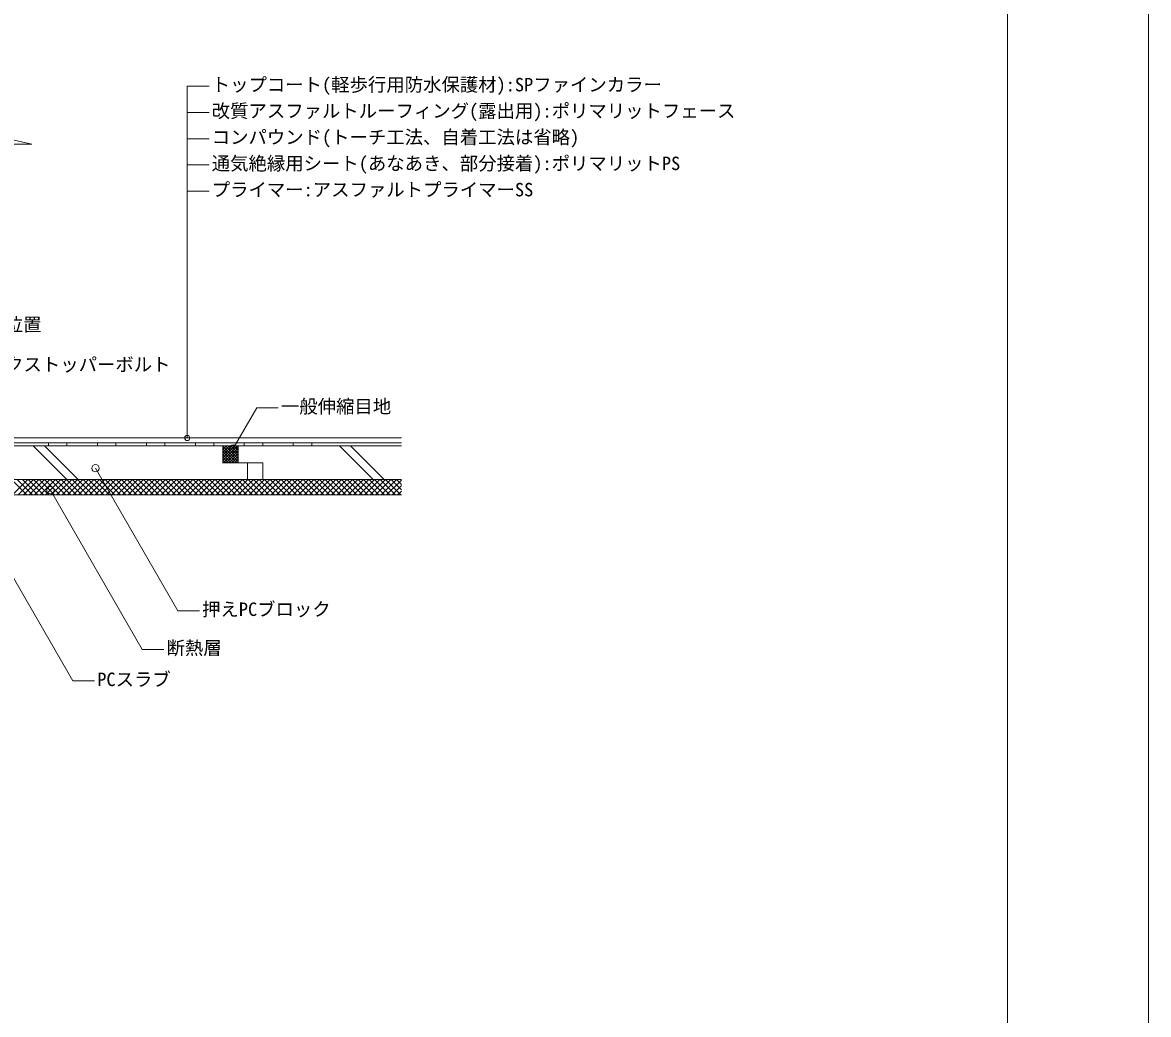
# Model space of a CAD drawing. Units: millimetres, scale not verified. Extents: x -105 to 105, y -149 to 148.
# Drawn here: x 13.1 to 105, y -67.5 to 13.5 of the extents above; entities that cross this region are included whole.
import ezdxf
from ezdxf.enums import TextEntityAlignment as Align

# ---------------------------------------------------------------- set-up
doc = ezdxf.new("R2010")
doc.units = ezdxf.units.MM
doc.header["$LTSCALE"] = 0.25
for name, color, linetype, lineweight in [('0-1_WAKU', 7, 'Continuous', 18), ('0-3_KUTAI', 3, 'Continuous', 18), ('0-4_BOUSUI', 1, 'Continuous', 18), ('0-5_MOJI', 7, 'Continuous', 18), ('0-6_HATCH', 9, 'Continuous', 18), ('0-A_dannnetu', 6, 'Continuous', 18)]:
    doc.layers.add(name, color=color, linetype=linetype, lineweight=lineweight)
doc.styles.add('ＭＳ ゴシック', font='')
doc.styles.get('ＭＳ ゴシック').set_extended_font_data('MS Gothic')

msp = doc.modelspace()

# ---------------------------------------------------------------- linework, layer by layer
at = {"layer": '0-1_WAKU'}
for points in [[(-104.9908, -148.5047), (105.0092, -148.5047), (105.0092, 148.4953), (-104.9908, 148.4953)], [(-90.7908, 121.4953), (93.5092, 121.4953), (93.5092, -127.5047), (-90.7908, -127.5047)]]:
    msp.add_lwpolyline(points, close=True, dxfattribs=at)
at = {"layer": '0-3_KUTAI'}
msp.add_line((-37.3119, -25.1093), (44.0155, -25.1093), dxfattribs=at)
msp.add_lwpolyline([(29.4381, -22.4843), (31.4381, -22.4843), (31.4381, -23.8593), (-11.5619, -23.8593), (-11.5619, -24.6093), (-13.0619, -24.6093), (-13.0619, -21.1093), (29.4381, -21.1093)], close=True, dxfattribs=at)
msp.add_lwpolyline([(44.0155, -23.8593), (32.6881, -23.8593), (32.6881, -22.4843), (30.6881, -22.4843), (30.6881, -21.1093), (44.0155, -21.1093)], dxfattribs=at)
at = {"layer": '0-4_BOUSUI'}
for p, q in [((29.4381, -21.1093), (30.6881, -21.1093)), ((29.4381, -21.1883), (29.517, -21.1093)), ((29.4381, -21.4128), (29.7415, -21.1093)), ((29.4381, -21.6373), (29.9661, -21.1093)), ((29.4381, -21.8618), (30.1906, -21.1093)), ((29.4381, -22.0863), (30.4151, -21.1093)), ((29.4381, -22.3108), (30.6396, -21.1093)), ((30.6881, -22.3801), (29.4381, -21.1301)), ((30.6881, -22.1556), (29.6418, -21.1093)), ((30.6881, -21.9311), (29.8663, -21.1093)), ((30.6881, -21.7066), (30.0908, -21.1093)), ((30.6881, -21.4821), (30.3153, -21.1093)), ((30.6881, -21.2576), (30.5398, -21.1093)), ((30.5678, -22.4843), (29.4381, -21.3546)), ((30.3433, -22.4843), (29.4381, -21.5792)), ((30.1187, -22.4843), (29.4381, -21.8037)), ((29.8942, -22.4843), (29.4381, -22.0282)), ((29.4891, -22.4843), (30.6881, -21.2853)), ((29.7136, -22.4843), (30.6881, -21.5098)), ((29.9381, -22.4843), (30.6881, -21.7343)), ((30.1626, -22.4843), (30.6881, -21.9588)), ((29.6697, -22.4843), (29.4381, -22.2527)), ((29.4452, -22.4843), (29.4381, -22.4772)), ((30.3871, -22.4843), (30.6881, -22.1833)), ((30.6116, -22.4843), (30.6881, -22.4078))]:
    msp.add_line(p, q, dxfattribs=at)
for points in [[(44.0155, -20.8593), (-1.3119, -20.8593), (-2.3119, -20.4593), (-9.8119, -20.4593), (-9.8119, -20.0593), (-2.2349, -20.0593), (-1.2349, -20.4593), (44.0155, -20.4593)], [(37.3532, -20.8593), (-2.3119, -20.8593), (-2.3119, -21.1093), (-2.3119, -20.8593), (-13.1496, -20.8593), (-17.8371, -24.6093), (-20.2494, -24.6093), (-20.2494, -24.8593), (-17.7494, -24.8593), (-13.0619, -21.1093), (-2.3119, -21.1093)]]:
    msp.add_lwpolyline(points, dxfattribs=at)
for points in [[(15.1881, -21.1093), (16.6881, -21.1093), (16.6881, -20.8593), (15.1881, -20.8593)], [(19.1881, -21.1093), (20.6881, -21.1093), (20.6881, -20.8593), (19.1881, -20.8593)], [(23.1881, -21.1093), (24.6881, -21.1093), (24.6881, -20.8593), (23.1881, -20.8593)], [(27.1881, -21.1093), (28.6881, -21.1093), (28.6881, -20.8593), (27.1881, -20.8593)], [(31.1881, -21.1093), (32.6881, -21.1093), (32.6881, -20.8593), (31.1881, -20.8593)], [(35.1881, -21.1093), (36.6881, -21.1093), (36.6881, -20.8593), (35.1881, -20.8593)]]:
    msp.add_lwpolyline(points, close=True, dxfattribs=at)
at = {"layer": '0-5_MOJI'}
for p, q in [((26.5274, 8.2525), (26.5274, -20.4593)), ((26.5274, 8.2525), (28.3132, 8.2525)), ((26.5274, 6.1097), (28.3132, 6.1097)), ((26.5274, 3.9668), (28.3132, 3.9668)), ((26.5274, 1.8239), (28.3132, 1.8239)), ((26.5274, -0.3189), (28.3132, -0.3189)), ((32.1981, -18.0147), (30.2861, -21.3263)), ((32.1981, -18.0147), (33.9567, -18.0147)), ((25.7593, -34.5735), (19.039, -22.9335)), ((22.8591, -37.7327), (15.3531, -24.7321)), ((17.1989, -40.2973), (12.033, -31.3497)), ((25.7593, -34.5735), (27.518, -34.5735)), ((22.8591, -37.7327), (24.6177, -37.7327)), ((17.1989, -40.2973), (18.9575, -40.2973))]:
    msp.add_line(p, q, dxfattribs=at)
msp.add_lwpolyline([(-2.3119, 3.5183), (13.8482, 3.5183), (10.6929, 4.2187)], dxfattribs=at)
for centre, radius in [((26.5274, -20.4593), 0.2143), ((30.2861, -21.3263), 0.3), ((19.039, -22.9335), 0.3), ((15.3531, -24.7321), 0.3)]:
    msp.add_circle(centre, radius, dxfattribs=at)
at = {"layer": '0-6_HATCH'}
for p, q in [((16.7009, -23.8593), (13.9509, -21.1093)), ((17.6151, -23.8593), (14.8651, -21.1093)), ((41.7009, -23.8593), (38.9509, -21.1093)), ((42.6151, -23.8593), (39.8651, -21.1093)), ((13.4362, -25.1093), (12.1862, -23.8593)), ((12.2712, -25.1093), (13.5212, -23.8593)), ((13.8852, -25.1093), (12.6352, -23.8593)), ((12.7202, -25.1093), (13.9702, -23.8593)), ((14.3342, -25.1093), (13.0842, -23.8593)), ((13.1692, -25.1093), (14.4192, -23.8593)), ((14.7832, -25.1093), (13.5332, -23.8593)), ((13.6182, -25.1093), (14.8682, -23.8593)), ((15.2322, -25.1093), (13.9822, -23.8593)), ((14.0672, -25.1093), (15.3172, -23.8593)), ((15.6813, -25.1093), (14.4313, -23.8593)), ((14.5162, -25.1093), (15.7662, -23.8593)), ((16.1303, -25.1093), (14.8803, -23.8593)), ((14.9652, -25.1093), (16.2152, -23.8593)), ((16.5793, -25.1093), (15.3293, -23.8593)), ((15.4143, -25.1093), (16.6643, -23.8593)), ((17.0283, -25.1093), (15.7783, -23.8593)), ((15.8633, -25.1093), (17.1133, -23.8593)), ((17.4773, -25.1093), (16.2273, -23.8593)), ((16.3123, -25.1093), (17.5623, -23.8593)), ((17.9263, -25.1093), (16.6763, -23.8593)), ((16.7613, -25.1093), (18.0113, -23.8593)), ((18.3753, -25.1093), (17.1253, -23.8593)), ((17.2103, -25.1093), (18.4603, -23.8593)), ((18.8243, -25.1093), (17.5743, -23.8593)), ((17.6593, -25.1093), (18.9093, -23.8593)), ((19.2734, -25.1093), (18.0234, -23.8593)), ((18.1083, -25.1093), (19.3583, -23.8593)), ((19.7224, -25.1093), (18.4724, -23.8593)), ((18.5573, -25.1093), (19.8073, -23.8593)), ((20.1714, -25.1093), (18.9214, -23.8593)), ((19.0064, -25.1093), (20.2564, -23.8593)), ((20.6204, -25.1093), (19.3704, -23.8593)), ((19.4554, -25.1093), (20.7054, -23.8593)), ((21.0694, -25.1093), (19.8194, -23.8593)), ((19.9044, -25.1093), (21.1544, -23.8593)), ((21.5184, -25.1093), (20.2684, -23.8593)), ((20.3534, -25.1093), (21.6034, -23.8593)), ((21.9674, -25.1093), (20.7174, -23.8593)), ((20.8024, -25.1093), (22.0524, -23.8593)), ((22.4164, -25.1093), (21.1664, -23.8593)), ((21.2514, -25.1093), (22.5014, -23.8593)), ((22.8655, -25.1093), (21.6155, -23.8593)), ((21.7004, -25.1093), (22.9504, -23.8593)), ((23.3145, -25.1093), (22.0645, -23.8593)), ((22.1494, -25.1093), (23.3994, -23.8593)), ((23.7635, -25.1093), (22.5135, -23.8593)), ((22.5985, -25.1093), (23.8485, -23.8593)), ((24.2125, -25.1093), (22.9625, -23.8593)), ((23.0475, -25.1093), (24.2975, -23.8593)), ((24.6615, -25.1093), (23.4115, -23.8593)), ((23.4965, -25.1093), (24.7465, -23.8593)), ((25.1105, -25.1093), (23.8605, -23.8593)), ((23.9455, -25.1093), (25.1955, -23.8593)), ((25.5595, -25.1093), (24.3095, -23.8593)), ((24.3945, -25.1093), (25.6445, -23.8593)), ((26.0086, -25.1093), (24.7586, -23.8593)), ((24.8435, -25.1093), (26.0935, -23.8593)), ((26.4576, -25.1093), (25.2076, -23.8593)), ((25.2925, -25.1093), (26.5425, -23.8593)), ((26.9066, -25.1093), (25.6566, -23.8593)), ((25.7415, -25.1093), (26.9915, -23.8593)), ((27.3556, -25.1093), (26.1056, -23.8593)), ((26.1906, -25.1093), (27.4406, -23.8593)), ((27.8046, -25.1093), (26.5546, -23.8593)), ((26.6396, -25.1093), (27.8896, -23.8593)), ((28.2536, -25.1093), (27.0036, -23.8593)), ((27.0886, -25.1093), (28.3386, -23.8593)), ((28.7026, -25.1093), (27.4526, -23.8593)), ((27.5376, -25.1093), (28.7876, -23.8593)), ((29.1516, -25.1093), (27.9016, -23.8593)), ((27.9866, -25.1093), (29.2366, -23.8593)), ((29.6007, -25.1093), (28.3507, -23.8593)), ((28.4356, -25.1093), (29.6856, -23.8593)), ((30.0497, -25.1093), (28.7997, -23.8593)), ((28.8846, -25.1093), (30.1346, -23.8593)), ((30.4987, -25.1093), (29.2487, -23.8593)), ((29.3336, -25.1093), (30.5836, -23.8593)), ((30.9477, -25.1093), (29.6977, -23.8593)), ((29.7827, -25.1093), (31.0327, -23.8593)), ((31.3967, -25.1093), (30.1467, -23.8593)), ((30.2317, -25.1093), (31.4817, -23.8593)), ((31.8457, -25.1093), (30.5957, -23.8593)), ((30.6807, -25.1093), (31.9307, -23.8593)), ((32.2947, -25.1093), (31.0447, -23.8593)), ((31.1297, -25.1093), (32.3797, -23.8593)), ((32.7437, -25.1093), (31.4937, -23.8593)), ((31.5787, -25.1093), (32.8287, -23.8593)), ((33.1928, -25.1093), (31.9428, -23.8593)), ((32.0277, -25.1093), (33.2777, -23.8593)), ((33.6418, -25.1093), (32.3918, -23.8593)), ((32.4767, -25.1093), (33.7267, -23.8593)), ((34.0908, -25.1093), (32.8408, -23.8593)), ((32.9257, -25.1093), (34.1757, -23.8593)), ((34.5398, -25.1093), (33.2898, -23.8593)), ((33.3748, -25.1093), (34.6248, -23.8593)), ((34.9888, -25.1093), (33.7388, -23.8593)), ((33.8238, -25.1093), (35.0738, -23.8593)), ((35.4378, -25.1093), (34.1878, -23.8593)), ((34.2728, -25.1093), (35.5228, -23.8593)), ((35.8868, -25.1093), (34.6368, -23.8593)), ((34.7218, -25.1093), (35.9718, -23.8593)), ((36.3358, -25.1093), (35.0858, -23.8593)), ((35.1708, -25.1093), (36.4208, -23.8593)), ((36.7849, -25.1093), (35.5349, -23.8593)), ((35.6198, -25.1093), (36.8698, -23.8593)), ((37.2339, -25.1093), (35.9839, -23.8593)), ((36.0688, -25.1093), (37.3188, -23.8593)), ((37.6829, -25.1093), (36.4329, -23.8593)), ((36.5179, -25.1093), (37.7679, -23.8593)), ((38.1319, -25.1093), (36.8819, -23.8593)), ((36.9669, -25.1093), (38.2169, -23.8593)), ((38.5809, -25.1093), (37.3309, -23.8593)), ((37.4159, -25.1093), (38.6659, -23.8593)), ((39.0299, -25.1093), (37.7799, -23.8593)), ((37.8649, -25.1093), (39.1149, -23.8593)), ((39.4789, -25.1093), (38.2289, -23.8593)), ((38.3139, -25.1093), (39.5639, -23.8593)), ((39.9279, -25.1093), (38.6779, -23.8593)), ((38.7629, -25.1093), (40.0129, -23.8593)), ((40.377, -25.1093), (39.127, -23.8593)), ((39.2119, -25.1093), (40.4619, -23.8593)), ((40.826, -25.1093), (39.576, -23.8593)), ((39.6609, -25.1093), (40.9109, -23.8593)), ((41.275, -25.1093), (40.025, -23.8593)), ((40.11, -25.1093), (41.36, -23.8593)), ((41.724, -25.1093), (40.474, -23.8593)), ((40.559, -25.1093), (41.809, -23.8593)), ((42.173, -25.1093), (40.923, -23.8593)), ((41.008, -25.1093), (42.258, -23.8593)), ((42.622, -25.1093), (41.372, -23.8593)), ((41.457, -25.1093), (42.707, -23.8593)), ((43.071, -25.1093), (41.821, -23.8593)), ((41.906, -25.1093), (43.156, -23.8593)), ((43.5201, -25.1093), (42.2701, -23.8593)), ((42.355, -25.1093), (43.605, -23.8593)), ((43.9691, -25.1093), (42.7191, -23.8593)), ((42.804, -25.1093), (44.0155, -23.8978)), ((44.0155, -24.7068), (43.1681, -23.8593)), ((44.0155, -24.2578), (43.6171, -23.8593)), ((43.253, -25.1093), (44.0155, -24.3468)), ((43.7021, -25.1093), (44.0155, -24.7958))]:
    msp.add_line(p, q, dxfattribs=at)
at = {"layer": '0-A_dannnetu'}
msp.add_lwpolyline([(-11.0619, -25.1093), (-11.0619, -23.8593), (44.0155, -23.8593)], dxfattribs=at)

# ---------------------------------------------------------------- texts
at = {"layer": '0-5_MOJI', "style": 'ＭＳ ゴシック'}
for s, p in [('トップコート(軽歩行用防水保護材):SPファインカラー', (28.5274, 7.5025)), ('改質アスファルトルーフィング(露出用):ポリマリットフェース', (28.5274, 5.3597)), ('コンパウンド(トーチ工法、自着工法は省略)', (28.5274, 3.2168)), ('通気絶縁用シート(あなあき、部分接着):ポリマリットPS', (28.5274, 1.0739)), ('プライマー:アスファルトプライマーSS', (28.5274, -1.0689)), ('防水層張り継ぎ位置', (1.1222, -12.0795)), ('押えPCブロックストッパーボルト', (2.6596, -15.3429)), ('一般伸縮目地', (34.1773, -18.7647)), ('押えPCブロック', (27.7386, -35.3235)), ('断熱層', (24.8383, -38.4827)), ('PCスラブ', (19.1781, -41.0473))]:
    msp.add_text(s, height=1.1, dxfattribs=at).set_placement(p, align=Align.BOTTOM_LEFT)

doc.saveas('drawing.dxf')
